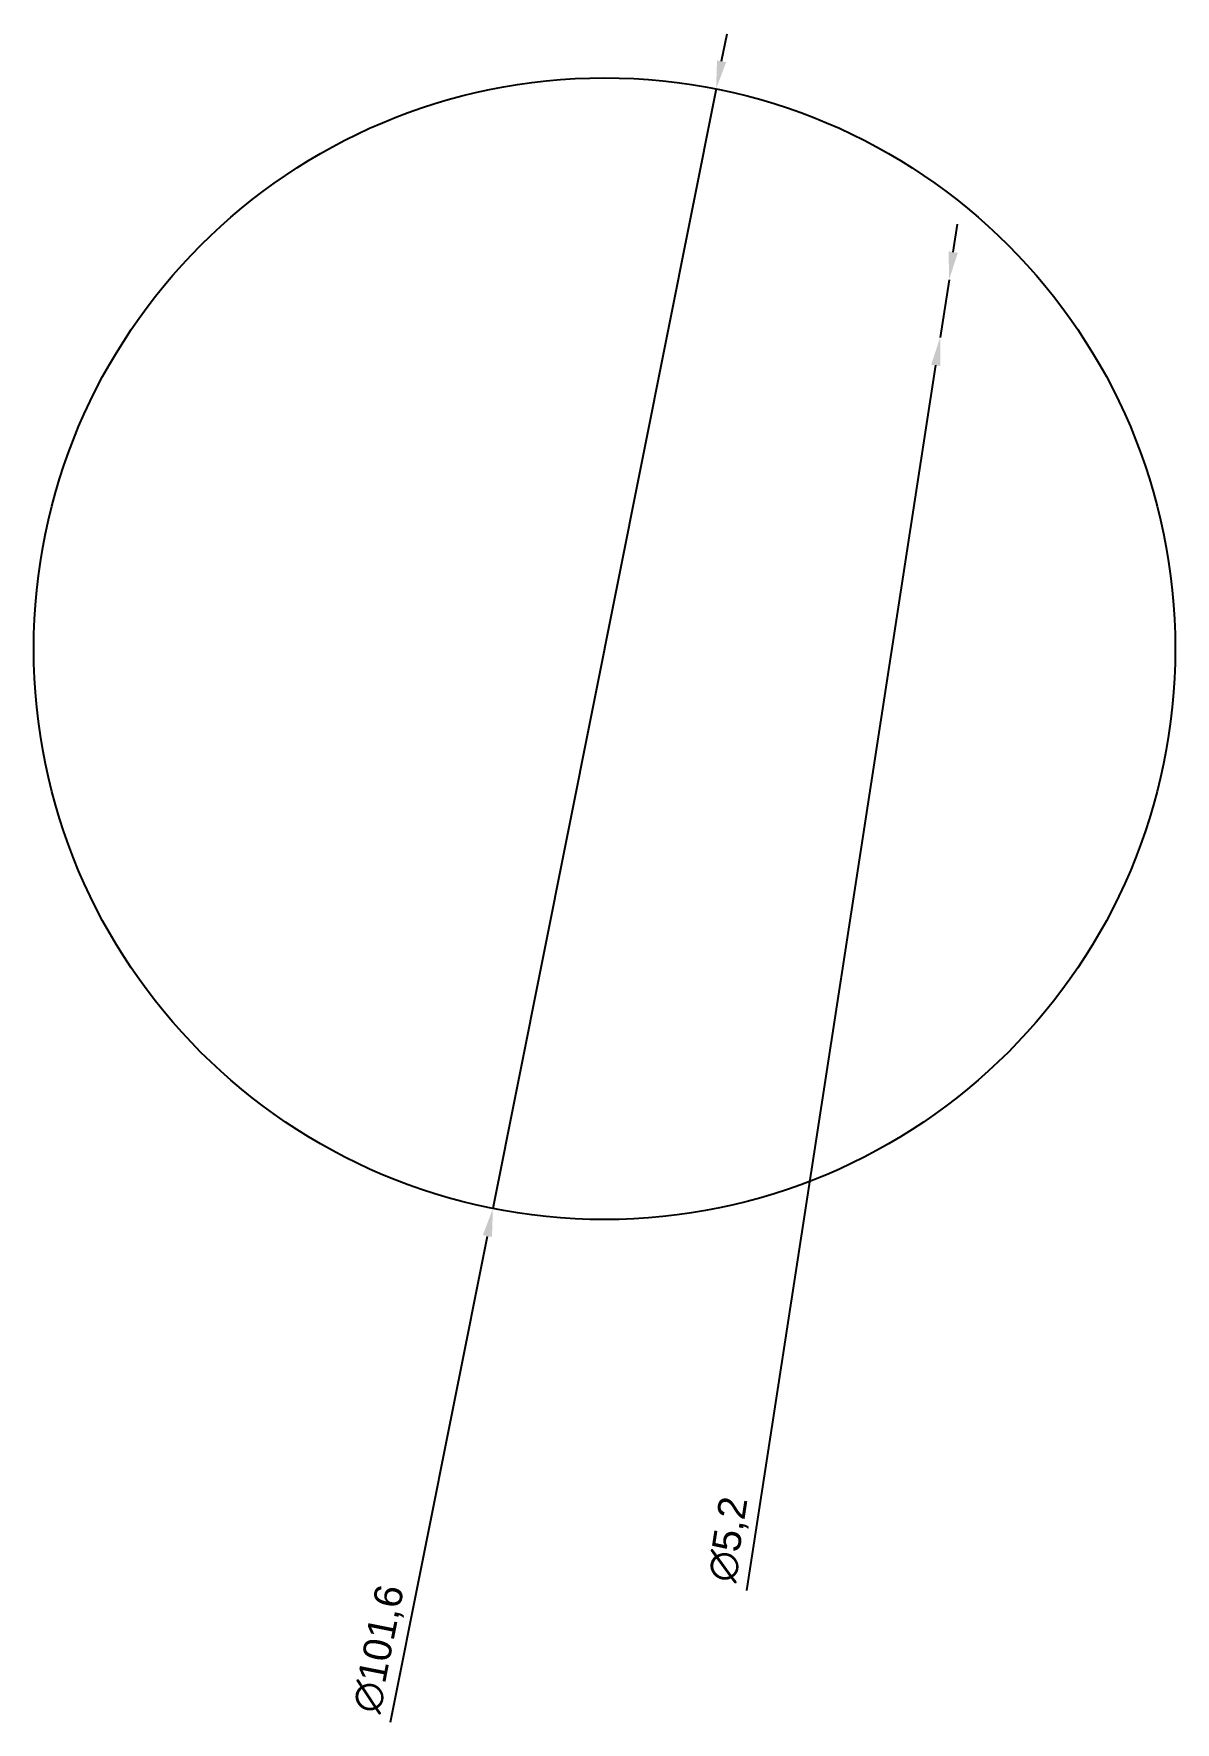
# Model space of a CAD drawing. Header units: millimetres. Extents: x 242 to 343, y 143 to 293.
import ezdxf

# ---------------------------------------------------------------- set-up
doc = ezdxf.new("R2010")
doc.units = ezdxf.units.MM
doc.styles.get("Standard").update_dxf_attribs({"font": 'arial.ttf'})
doc.dimstyles.new('ISO-25', dxfattribs={"dimtxt": 2.5, "dimasz": 2.5, "dimexe": 1.25, "dimexo": 0.625, "dimtad": 1, "dimtxsty": 'Standard', "dimcen": 2.5, "dimadec": 0, "dimazin": 0, "dimtfac": 1, "dimtmove": 0, "dimatfit": 3, "dimfxl": 1, "dimarcsym": 0})

# ---------------------------------------------------------------- blocks, each defined once
blk = doc.blocks.new('*D6')
at = {"color": 0, "lineweight": -2, "transparency": 16777216}
for p, q in [((302.9, 290.45), (303.39, 292.9)), ((302.42, 288), (282.55, 188.36)), ((273.44, 142.64), (282.07, 185.91))]:
    blk.add_line(p, q, dxfattribs=at)
at = {"color": 0, "transparency": 16777216}
for points in [[(302.5, 290.53), (303.31, 290.37), (302.42, 288)], [(281.66, 185.99), (282.47, 185.83), (282.55, 188.36)]]:
    blk.add_solid(points, dxfattribs=at)
at = {"layer": 'Defpoints', "color": 0, "transparency": 16777216}
for p in [(302.42, 288, -11.32), (282.55, 188.36, -11.32)]:
    blk.add_point(p, dxfattribs=at)
at = {"color": 0, "transparency": 16777216, "insert": (272.53, 149.15), "char_height": 2.5, "attachment_point": 5, "rotation": 78.7267}
blk.add_mtext('∅101,6', dxfattribs=at)
blk = doc.blocks.new('*D7')
at = {"color": 0, "lineweight": -2, "transparency": 16777216}
for p, q in [((323.53, 273.48), (323.91, 275.95)), ((323.15, 271.01), (322.36, 265.87)), ((305.14, 154.37), (321.98, 263.4))]:
    blk.add_line(p, q, dxfattribs=at)
at = {"color": 0, "transparency": 16777216}
for points in [[(323.12, 273.54), (323.94, 273.41), (323.15, 271.01)], [(321.56, 263.46), (322.39, 263.33), (322.36, 265.87)]]:
    blk.add_solid(points, dxfattribs=at)
at = {"layer": 'Defpoints', "color": 0, "transparency": 16777216}
for p in [(323.15, 271.01, -11.32), (322.36, 265.87, -11.32)]:
    blk.add_point(p, dxfattribs=at)
at = {"color": 0, "transparency": 16777216, "insert": (303.64, 158.9), "char_height": 2.5, "attachment_point": 5, "rotation": 81.221}
blk.add_mtext('∅5,2', dxfattribs=at)

msp = doc.modelspace()

# ---------------------------------------------------------------- linework, layer by layer
msp.add_circle((292.485, 238.178, -11.315), 50.8)

# ---------------------------------------------------------------- dimensions: what is measured, and where the dimension line sits
for p1, p2, picture, middle in [((302.416, 287.998, -11.315), (282.554, 188.359, -11.315), '*D6', (274.654, 148.724)), ((323.151, 271.007, -11.315), (322.357, 265.868, -11.315), '*D7', (305.786, 158.567))]:
    dim = msp.add_diameter_dim_2p(p1=p1, p2=p2, dimstyle='ISO-25')
    dim.commit()
    dim.dimension.update_dxf_attribs({"geometry": picture, "text_midpoint": middle, "dimtype": 163})

doc.saveas('drawing.dxf')
